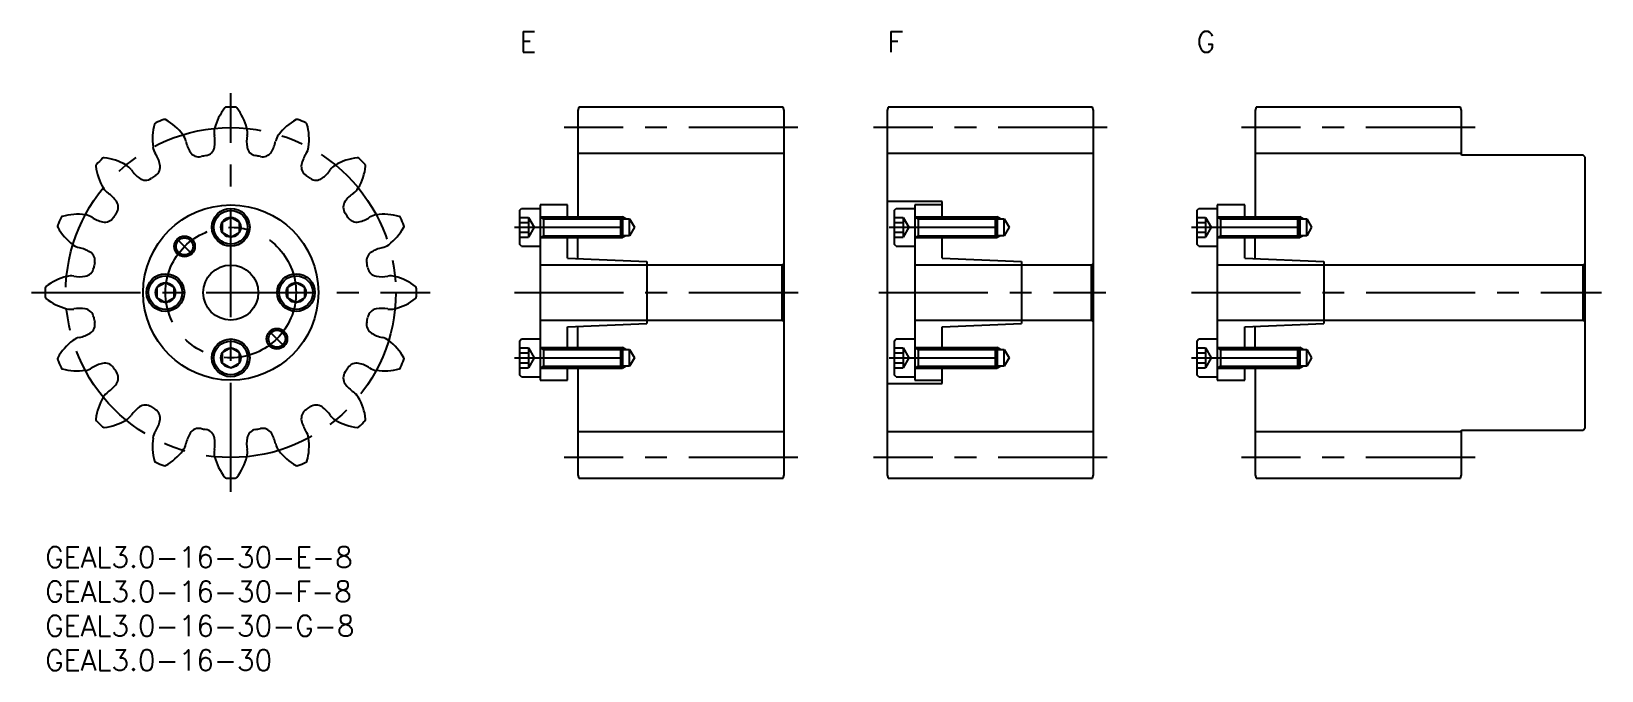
# Model space of a CAD drawing. Extents: x -2 to 226, y -18 to 75.
import ezdxf

# ---------------------------------------------------------------- set-up
doc = ezdxf.new("R2010")
doc.units = 0
doc.header["$LTSCALE"] = 0.5
doc.linetypes.add('CENTER', pattern=[50.8, 31.75, -6.35, 6.35, -6.35])
for name, color, linetype in [('MSM_CENTER', 1, 'CENTER'), ('MSM_CONTINUOUS', 7, 'CONTINUOUS'), ('MSM_NARROW', 5, 'CONTINUOUS'), ('MSM_PART_NUMBER', 7, 'CONTINUOUS')]:
    doc.layers.add(name, color=color, linetype=linetype)
doc.styles.get("Standard").update_dxf_attribs({"font": 'txt.shx', "height": 1, "bigfont": 'bigfont.shx'})

# ---------------------------------------------------------------- blocks, each defined once
blk = doc.blocks.new('*U3')
at = {"layer": 'MSM_PART_NUMBER'}
blk.add_text('GEAL3.0-16-30-F-8', height=3, dxfattribs=at).set_placement((0, -8))
blk = doc.blocks.new('*U4')
at = {"layer": 'MSM_PART_NUMBER'}
blk.add_text('GEAL3.0-16-30-E-8', height=3, dxfattribs=at).set_placement((0, -3))
blk = doc.blocks.new('*U5')
at = {"layer": 'MSM_PART_NUMBER'}
blk.add_text('GEAL3.0-16-30-G-8', height=3, dxfattribs=at).set_placement((0, -13))
blk = doc.blocks.new('*U6')
at = {"layer": 'MSM_PART_NUMBER'}
blk.add_text('E', height=3, dxfattribs=at).set_placement((69, 72))
blk = doc.blocks.new('*U7')
at = {"layer": 'MSM_PART_NUMBER'}
blk.add_text('G', height=3, dxfattribs=at).set_placement((167.5, 72))
blk = doc.blocks.new('*U8')
at = {"layer": 'MSM_PART_NUMBER'}
blk.add_text('GEAL3.0-16-30', height=3, dxfattribs=at).set_placement((0, -18))
blk = doc.blocks.new('*U9')
at = {"layer": 'MSM_PART_NUMBER'}
blk.add_text('F', height=3, dxfattribs=at).set_placement((122.5, 72))

msp = doc.modelspace()

# ---------------------------------------------------------------- linework, layer by layer
at = {"layer": 'MSM_CENTER'}
for p, q in [((27, 8), (27, 66)), ((109.5, 61), (75.5, 61)), ((154.5, 61), (120.5, 61)), ((208, 61), (174, 61)), ((68.25, 46.5), (86.12, 46.5)), ((122.75, 46.5), (140.62, 46.5)), ((166.75, 46.5), (184.62, 46.5)), ((19.17, 44.83), (21.4, 42.6)), ((-2, 37), (56, 37)), ((68.25, 37), (111.06, 37)), ((121.25, 37), (154.27, 37)), ((166.75, 37), (226.4, 37)), ((34.83, 29.17), (32.6, 31.4)), ((68.25, 27.5), (86.12, 27.5)), ((122.75, 27.5), (140.62, 27.5)), ((166.75, 27.5), (184.62, 27.5)), ((109.5, 13), (75.5, 13)), ((154.5, 13), (120.5, 13)), ((208, 13), (174, 13))]:
    msp.add_line(p, q, dxfattribs=at)
for radius in [24, 9.5]:
    msp.add_circle((27, 37), radius, dxfattribs=at)
at = {"layer": 'MSM_CONTINUOUS'}
for p, q in [((77.63, 64), (77.5, 63.5)), ((107.37, 64), (77.63, 64)), ((107.5, 63.5), (107.37, 64)), ((122.63, 64), (122.5, 63.5)), ((152.37, 64), (122.63, 64)), ((152.5, 63.5), (152.37, 64)), ((176.13, 64), (176, 63.5)), ((205.87, 64), (176.13, 64)), ((206, 63.5), (205.87, 64)), ((77.5, 63.5), (77.5, 48)), ((107.5, 10.5), (107.5, 63.5)), ((122.5, 63.5), (122.5, 10.5)), ((152.5, 10.5), (152.5, 63.5)), ((176, 63.5), (176, 48)), ((206, 57), (206, 63.5)), ((107.5, 57.25), (77.5, 57.25)), ((152.5, 57.25), (122.5, 57.25)), ((206, 57.25), (176, 57.25)), ((223.7, 57), (206, 57)), ((224, 56.7), (223.7, 57)), ((224, 17.3), (224, 56.7)), ((130.5, 50.25), (122.5, 50.25)), ((130.5, 48), (130.5, 50.25)), ((69, 48.95), (69.3, 49.25)), ((69, 48.95), (69, 44.05)), ((69.3, 49.25), (72, 49.25)), ((72, 49.75), (72, 24.25)), ((76, 49.75), (72, 49.75)), ((72, 48), (83.73, 48)), ((72.47, 48), (72.47, 45)), ((76, 48), (76, 49.75)), ((83.73, 45), (83.73, 48)), ((83.73, 48), (84, 47.73)), ((123.5, 48.95), (123.8, 49.25)), ((123.5, 48.95), (123.5, 44.05)), ((123.8, 49.25), (126.5, 49.25)), ((126.5, 49.75), (126.5, 24.25)), ((130.5, 49.75), (126.5, 49.75)), ((126.5, 48), (138.23, 48)), ((126.97, 48), (126.97, 45)), ((138.23, 45), (138.23, 48)), ((138.23, 48), (138.5, 47.73)), ((167.5, 48.95), (167.8, 49.25)), ((167.5, 48.95), (167.5, 44.05)), ((167.8, 49.25), (170.5, 49.25)), ((170.5, 49.75), (170.5, 24.25)), ((174.5, 49.75), (170.5, 49.75)), ((170.5, 48), (182.23, 48)), ((170.97, 48), (170.97, 45)), ((174.5, 48), (174.5, 49.75)), ((182.23, 45), (182.23, 48)), ((182.23, 48), (182.5, 47.73)), ((27, 47.94), (25.75, 47.22)), ((25.75, 47.22), (25.75, 45.78)), ((25.75, 45.78), (27, 45.06)), ((28.25, 47.22), (27, 47.94)), ((27, 45.06), (28.25, 45.78)), ((28.25, 45.78), (28.25, 47.22)), ((69, 47.94), (70.3, 47.94)), ((69, 47.22), (70.3, 47.22)), ((69, 45.78), (70.3, 45.78)), ((70.3, 47.94), (70.3, 45.06)), ((70.3, 47.94), (71.13, 46.5)), ((71.13, 46.5), (70.3, 45.06)), ((84, 47.73), (85, 47.73)), ((84, 47.73), (84, 45.27)), ((85, 45.27), (85, 47.73)), ((85, 47.73), (85.71, 46.5)), ((85.71, 46.5), (85, 45.27)), ((123.5, 47.94), (124.8, 47.94)), ((123.5, 47.22), (124.8, 47.22)), ((123.5, 45.78), (124.8, 45.78)), ((124.8, 47.94), (124.8, 45.06)), ((124.8, 47.94), (125.63, 46.5)), ((125.63, 46.5), (124.8, 45.06)), ((138.5, 47.73), (139.5, 47.73)), ((138.5, 47.73), (138.5, 45.27)), ((139.5, 45.27), (139.5, 47.73)), ((139.5, 47.73), (140.21, 46.5)), ((140.21, 46.5), (139.5, 45.27)), ((167.5, 47.94), (168.8, 47.94)), ((167.5, 47.22), (168.8, 47.22)), ((167.5, 45.78), (168.8, 45.78)), ((168.8, 47.94), (168.8, 45.06)), ((168.8, 47.94), (169.63, 46.5)), ((169.63, 46.5), (168.8, 45.06)), ((182.5, 47.73), (183.5, 47.73)), ((182.5, 47.73), (182.5, 45.27)), ((183.5, 45.27), (183.5, 47.73)), ((183.5, 47.73), (184.21, 46.5)), ((184.21, 46.5), (183.5, 45.27)), ((69, 45.06), (70.3, 45.06)), ((69.3, 43.75), (69, 44.05)), ((69.3, 43.75), (72, 43.75)), ((72, 45), (83.73, 45)), ((76, 42), (76, 45)), ((77.5, 41.93), (77.5, 45)), ((84, 45.27), (83.73, 45)), ((85, 45.27), (84, 45.27)), ((123.5, 45.06), (124.8, 45.06)), ((123.8, 43.75), (123.5, 44.05)), ((123.8, 43.75), (126.5, 43.75)), ((126.5, 45), (138.23, 45)), ((130.5, 42), (130.5, 45)), ((138.5, 45.27), (138.23, 45)), ((139.5, 45.27), (138.5, 45.27)), ((167.5, 45.06), (168.8, 45.06)), ((167.8, 43.75), (167.5, 44.05)), ((167.8, 43.75), (170.5, 43.75)), ((170.5, 45), (182.23, 45)), ((174.5, 42), (174.5, 45)), ((176, 41.93), (176, 45)), ((182.5, 45.27), (182.23, 45)), ((183.5, 45.27), (182.5, 45.27)), ((76, 42), (87.5, 41.5)), ((87.5, 41.5), (87.5, 32.5)), ((107.5, 41.3), (107.2, 41)), ((130.5, 42), (142, 41.5)), ((142, 41.5), (142, 32.5)), ((152.5, 41.3), (152.2, 41)), ((174.5, 42), (186, 41.5)), ((186, 41.5), (186, 32.5)), ((224, 41.3), (223.7, 41)), ((107.2, 41), (72, 41)), ((107.2, 33), (107.2, 41)), ((152.2, 41), (126.5, 41)), ((152.2, 33), (152.2, 41)), ((223.7, 41), (170.5, 41)), ((223.7, 33), (223.7, 41)), ((17.5, 38.44), (16.25, 37.72)), ((16.25, 37.72), (16.25, 36.28)), ((18.75, 37.72), (17.5, 38.44)), ((18.75, 36.28), (18.75, 37.72)), ((36.5, 38.44), (35.25, 37.72)), ((35.25, 37.72), (35.25, 36.28)), ((37.75, 37.72), (36.5, 38.44)), ((37.75, 36.28), (37.75, 37.72)), ((16.25, 36.28), (17.5, 35.56)), ((17.5, 35.56), (18.75, 36.28)), ((35.25, 36.28), (36.5, 35.56)), ((36.5, 35.56), (37.75, 36.28)), ((72, 33), (107.2, 33)), ((76, 32), (87.5, 32.5)), ((76, 29), (76, 32)), ((77.5, 29), (77.5, 32.07)), ((107.2, 33), (107.5, 32.7)), ((126.5, 33), (152.2, 33)), ((130.5, 32), (142, 32.5)), ((130.5, 29), (130.5, 32)), ((152.2, 33), (152.5, 32.7)), ((170.5, 33), (223.7, 33)), ((174.5, 32), (186, 32.5)), ((174.5, 29), (174.5, 32)), ((176, 29), (176, 32.07)), ((223.7, 33), (224, 32.7)), ((69, 29.95), (69.3, 30.25)), ((69, 29.95), (69, 25.05)), ((69.3, 30.25), (72, 30.25)), ((123.5, 29.95), (123.8, 30.25)), ((123.5, 29.95), (123.5, 25.05)), ((123.8, 30.25), (126.5, 30.25)), ((167.5, 29.95), (167.8, 30.25)), ((167.5, 29.95), (167.5, 25.05)), ((167.8, 30.25), (170.5, 30.25)), ((27, 28.94), (25.75, 28.22)), ((25.75, 28.22), (25.75, 26.78)), ((28.25, 28.22), (27, 28.94)), ((28.25, 26.78), (28.25, 28.22)), ((69, 28.94), (70.3, 28.94)), ((69, 28.22), (70.3, 28.22)), ((70.3, 28.94), (70.3, 26.06)), ((70.3, 28.94), (71.13, 27.5)), ((71.13, 27.5), (70.3, 26.06)), ((72, 29), (83.73, 29)), ((72.47, 29), (72.47, 26)), ((83.73, 26), (83.73, 29)), ((83.73, 29), (84, 28.73)), ((84, 28.73), (85, 28.73)), ((84, 28.73), (84, 26.27)), ((85, 26.27), (85, 28.73)), ((85, 28.73), (85.71, 27.5)), ((85.71, 27.5), (85, 26.27)), ((123.5, 28.94), (124.8, 28.94)), ((123.5, 28.22), (124.8, 28.22)), ((124.8, 28.94), (124.8, 26.06)), ((124.8, 28.94), (125.63, 27.5)), ((125.63, 27.5), (124.8, 26.06)), ((126.5, 29), (138.23, 29)), ((126.97, 29), (126.97, 26)), ((138.23, 26), (138.23, 29)), ((138.23, 29), (138.5, 28.73)), ((138.5, 28.73), (139.5, 28.73)), ((138.5, 28.73), (138.5, 26.27)), ((139.5, 26.27), (139.5, 28.73)), ((139.5, 28.73), (140.21, 27.5)), ((140.21, 27.5), (139.5, 26.27)), ((167.5, 28.94), (168.8, 28.94)), ((167.5, 28.22), (168.8, 28.22)), ((168.8, 28.94), (168.8, 26.06)), ((168.8, 28.94), (169.63, 27.5)), ((169.63, 27.5), (168.8, 26.06)), ((170.5, 29), (182.23, 29)), ((170.97, 29), (170.97, 26)), ((182.23, 26), (182.23, 29)), ((182.23, 29), (182.5, 28.73)), ((182.5, 28.73), (183.5, 28.73)), ((182.5, 28.73), (182.5, 26.27)), ((183.5, 26.27), (183.5, 28.73)), ((183.5, 28.73), (184.21, 27.5)), ((184.21, 27.5), (183.5, 26.27)), ((25.75, 26.78), (27, 26.06)), ((27, 26.06), (28.25, 26.78)), ((69, 26.78), (70.3, 26.78)), ((69, 26.06), (70.3, 26.06)), ((72, 26), (83.73, 26)), ((76, 24.25), (76, 26)), ((77.5, 26), (77.5, 10.5)), ((84, 26.27), (83.73, 26)), ((85, 26.27), (84, 26.27)), ((123.5, 26.78), (124.8, 26.78)), ((123.5, 26.06), (124.8, 26.06)), ((126.5, 26), (138.23, 26)), ((130.5, 23.75), (130.5, 26)), ((138.5, 26.27), (138.23, 26)), ((139.5, 26.27), (138.5, 26.27)), ((167.5, 26.78), (168.8, 26.78)), ((167.5, 26.06), (168.8, 26.06)), ((170.5, 26), (182.23, 26)), ((174.5, 24.25), (174.5, 26)), ((176, 26), (176, 10.5)), ((182.5, 26.27), (182.23, 26)), ((183.5, 26.27), (182.5, 26.27)), ((69.3, 24.75), (69, 25.05)), ((69.3, 24.75), (72, 24.75)), ((72, 24.25), (76, 24.25)), ((122.5, 23.75), (130.5, 23.75)), ((123.8, 24.75), (123.5, 25.05)), ((123.8, 24.75), (126.5, 24.75)), ((126.5, 24.25), (130.5, 24.25)), ((167.8, 24.75), (167.5, 25.05)), ((167.8, 24.75), (170.5, 24.75)), ((170.5, 24.25), (174.5, 24.25)), ((107.5, 16.75), (77.5, 16.75)), ((152.5, 16.75), (122.5, 16.75)), ((206, 16.75), (176, 16.75)), ((206, 10.5), (206, 17)), ((206, 17), (223.7, 17)), ((223.7, 17), (224, 17.3)), ((77.5, 10.5), (77.63, 10)), ((77.63, 10), (107.37, 10)), ((107.37, 10), (107.5, 10.5)), ((122.5, 10.5), (122.63, 10)), ((122.63, 10), (152.37, 10)), ((152.37, 10), (152.5, 10.5)), ((176, 10.5), (176.13, 10)), ((176.13, 10), (205.87, 10)), ((205.87, 10), (206, 10.5))]:
    msp.add_line(p, q, dxfattribs=at)
for centre, radius in [((27, 37), 12.75), ((27, 46.5), 2.75), ((27, 46.5), 2.45), ((27, 46.5), 1.44), ((20.28, 43.72), 1.23), ((17.5, 37), 2.75), ((17.5, 37), 2.45), ((27, 37), 4), ((36.5, 37), 2.75), ((36.5, 37), 2.45), ((17.5, 37), 1.44), ((36.5, 37), 1.44), ((27, 27.5), 2.75), ((27, 27.5), 2.45), ((33.72, 30.28), 1.23), ((27, 27.5), 1.44)]:
    msp.add_circle(centre, radius, dxfattribs=at)
for centre, radius, start, end in [((26.37, 63.69), 0.3, 91.3482, 141.4909), ((27, 37), 27, 88.6518, 91.3482), ((27.63, 63.69), 0.3, 38.509, 88.6518), ((16.2, 61.42), 0.3, 113.8482, 163.9909), ((27, 37), 27, 111.1518, 113.8482), ((17.37, 61.9), 0.3, 61.009, 111.1518), ((13.63, 55.17), 8, 36.875, 61.009), ((32.4, 58.9), 8, 141.491, 165.625), ((21.6, 58.9), 8, 14.375, 38.509), ((40.37, 55.17), 8, 118.991, 143.125), ((36.63, 61.9), 0.3, 68.8482, 118.991), ((27, 37), 27, 66.1518, 68.8482), ((37.8, 61.42), 0.3, 16.009, 66.1518), ((23.61, 59.3), 8, 163.991, 188.125), ((18.09, 58.51), 2.43, 12.2192, 36.875), ((27, 60.28), 2.43, 165.625, 190.2808), ((19.77, 58.97), 4.92, 350.4904, 10.2665), ((34.23, 58.97), 4.92, 169.7335, 189.5096), ((27, 60.28), 2.43, 349.7192, 14.375), ((35.91, 58.51), 2.43, 143.125, 167.7808), ((30.39, 59.3), 8, 351.875, 16.009), ((18.09, 58.51), 2.43, 188.125, 212.7808), ((11.91, 54.53), 4.92, 12.9904, 32.7665), ((25.28, 60.07), 4.92, 192.2335, 212.0096), ((22.37, 58.25), 1.5, 212.0096, 282.2837), ((23.14, 58.41), 1.5, 280.2163, 350.4904), ((30.86, 58.41), 1.5, 189.5096, 259.7837), ((31.63, 58.25), 1.5, 257.7163, 327.9904), ((28.72, 60.07), 4.92, 327.9904, 347.7665), ((42.09, 54.53), 4.92, 147.2335, 167.0096), ((35.91, 58.51), 2.43, 327.2192, 351.875), ((7.68, 55.43), 0.3, 136.3482, 186.4909), ((15.33, 56.3), 8, 186.491, 210.625), ((27, 37), 27, 133.6518, 136.3482), ((8.57, 56.32), 0.3, 83.509, 133.6518), ((7.7, 48.67), 8, 59.375, 83.509), ((10.54, 53.46), 2.43, 34.7192, 59.375), ((16.58, 57.65), 4.92, 214.7335, 234.5096), ((15.24, 55.3), 1.5, 302.7163, 12.9904), ((27, 37), 20.25, 100.2163, 102.2837), ((27, 37), 20.25, 77.7163, 79.7837), ((38.76, 55.3), 1.5, 167.0096, 237.2837), ((37.42, 57.65), 4.92, 305.4904, 325.2665), ((43.46, 53.46), 2.43, 120.625, 145.2808), ((46.3, 48.67), 8, 96.491, 120.625), ((45.43, 56.32), 0.3, 46.3482, 96.4909), ((38.67, 56.3), 8, 329.375, 353.509), ((27, 37), 27, 43.6518, 46.3482), ((46.32, 55.43), 0.3, 353.509, 43.6518), ((14.59, 54.86), 1.5, 234.5096, 304.7837), ((27, 37), 20.25, 122.7163, 124.7837), ((27, 37), 20.25, 55.2163, 57.2837), ((39.41, 54.86), 1.5, 235.2163, 305.4904), ((10.54, 53.46), 2.43, 210.625, 235.2808), ((6.35, 47.42), 4.92, 35.4904, 55.2665), ((9.14, 49.41), 1.5, 325.2163, 35.4904), ((44.86, 49.41), 1.5, 144.5096, 214.7837), ((47.65, 47.42), 4.92, 124.7335, 144.5096), ((43.46, 53.46), 2.43, 304.7192, 329.375), ((2.58, 47.8), 0.3, 106.009, 156.1518), ((4.7, 40.39), 8, 81.875, 106.009), ((5.49, 45.91), 2.43, 57.2192, 81.875), ((27, 37), 20.25, 145.2163, 147.2837), ((27, 37), 20.25, 32.7163, 34.7837), ((48.51, 45.91), 2.43, 98.125, 122.7808), ((49.3, 40.39), 8, 73.991, 98.125), ((51.42, 47.8), 0.3, 23.8482, 73.9909), ((2.1, 46.63), 0.3, 158.8482, 208.991), ((27, 37), 27, 156.1518, 158.8482), ((8.83, 50.37), 8, 208.991, 233.125), ((9.47, 52.09), 4.92, 237.2335, 257.0096), ((8.7, 48.76), 1.5, 257.0096, 327.2837), ((45.3, 48.76), 1.5, 212.7163, 282.9904), ((44.53, 52.09), 4.92, 282.9904, 302.7665), ((45.17, 50.37), 8, 306.875, 331.009), ((27, 37), 27, 21.1518, 23.8482), ((51.9, 46.63), 0.3, 331.009, 21.1518), ((5.49, 45.91), 2.43, 233.125, 257.7808), ((3.93, 38.72), 4.92, 57.9904, 77.7665), ((50.07, 38.72), 4.92, 102.2335, 122.0096), ((48.51, 45.91), 2.43, 282.2192, 306.875), ((5.75, 41.63), 1.5, 347.7163, 57.9904), ((27, 37), 20.25, 167.7163, 169.7837), ((48.25, 41.63), 1.5, 122.0096, 192.2837), ((27, 37), 20.25, 10.2163, 12.2837), ((5.1, 31.6), 8, 104.375, 128.509), ((3.72, 37), 2.43, 79.7192, 104.375), ((5.03, 44.23), 4.92, 259.7335, 279.5096), ((5.59, 40.86), 1.5, 279.5096, 349.7837), ((48.41, 40.86), 1.5, 190.2163, 260.4904), ((48.97, 44.23), 4.92, 260.4904, 280.2665), ((50.28, 37), 2.43, 75.625, 100.2808), ((48.9, 31.6), 8, 51.491, 75.625), ((27, 37), 27, 178.6518, 181.3482), ((0.31, 37.63), 0.3, 128.509, 178.6518), ((53.69, 37.63), 0.3, 1.3482, 51.491), ((27, 37), 27, 358.6518, 1.3482), ((0.31, 36.37), 0.3, 181.3482, 231.4909), ((5.1, 42.4), 8, 231.491, 255.625), ((3.72, 37), 2.43, 255.625, 280.2808), ((5.03, 29.77), 4.92, 80.4904, 100.2665), ((5.59, 33.14), 1.5, 10.2163, 80.4904), ((48.41, 33.14), 1.5, 99.5096, 169.7837), ((48.97, 29.77), 4.92, 79.7335, 99.5096), ((50.28, 37), 2.43, 259.7192, 284.375), ((48.9, 42.4), 8, 284.375, 308.509), ((53.69, 36.37), 0.3, 308.509, 358.6518), ((5.75, 32.37), 1.5, 302.0096, 12.2837), ((27, 37), 20.25, 190.2163, 192.2837), ((48.25, 32.37), 1.5, 167.7163, 237.9904), ((27, 37), 20.25, 347.7163, 349.7837), ((8.83, 23.63), 8, 126.875, 151.009), ((5.49, 28.09), 2.43, 102.2192, 126.875), ((3.93, 35.28), 4.92, 282.2335, 302.0096), ((50.07, 35.28), 4.92, 237.9904, 257.7665), ((48.51, 28.09), 2.43, 53.125, 77.7808), ((45.17, 23.63), 8, 28.991, 53.125), ((2.1, 27.37), 0.3, 151.009, 201.1518), ((51.9, 27.37), 0.3, 338.8482, 28.991), ((27, 37), 27, 201.1518, 203.8482), ((2.58, 26.2), 0.3, 203.8482, 253.991), ((4.7, 33.61), 8, 253.991, 278.125), ((5.49, 28.09), 2.43, 278.125, 302.7808), ((9.47, 21.91), 4.92, 102.9904, 122.7665), ((8.7, 25.24), 1.5, 32.7163, 102.9904), ((27, 37), 20.25, 212.7163, 214.7837), ((9.14, 24.59), 1.5, 324.5096, 34.7837), ((44.86, 24.59), 1.5, 145.2163, 215.4904), ((27, 37), 20.25, 325.2163, 327.2837), ((45.3, 25.24), 1.5, 77.0096, 147.2837), ((44.53, 21.91), 4.92, 57.2335, 77.0096), ((48.51, 28.09), 2.43, 237.2192, 261.875), ((49.3, 33.61), 8, 261.875, 286.009), ((51.42, 26.2), 0.3, 286.009, 336.1518), ((27, 37), 27, 336.1518, 338.8482), ((6.35, 26.58), 4.92, 304.7335, 324.5096), ((47.65, 26.58), 4.92, 215.4904, 235.2665), ((15.33, 17.7), 8, 149.375, 173.509), ((10.54, 20.54), 2.43, 124.7192, 149.375), ((14.59, 19.14), 1.5, 55.2163, 125.4904), ((39.41, 19.14), 1.5, 54.5096, 124.7837), ((43.46, 20.54), 2.43, 30.625, 55.2808), ((38.67, 17.7), 8, 6.491, 30.625), ((7.68, 18.57), 0.3, 173.509, 223.6518), ((27, 37), 27, 223.6518, 226.3482), ((7.7, 25.33), 8, 276.491, 300.625), ((10.54, 20.54), 2.43, 300.625, 325.2808), ((16.58, 16.35), 4.92, 125.4904, 145.2665), ((27, 37), 20.25, 235.2163, 237.2837), ((11.91, 19.47), 4.92, 327.2335, 347.0096), ((15.24, 18.7), 1.5, 347.0096, 57.2837), ((38.76, 18.7), 1.5, 122.7163, 192.9904), ((42.09, 19.47), 4.92, 192.9904, 212.7665), ((27, 37), 20.25, 302.7163, 304.7837), ((37.42, 16.35), 4.92, 34.7335, 54.5096), ((43.46, 20.54), 2.43, 214.7192, 239.375), ((46.3, 25.33), 8, 239.375, 263.509), ((27, 37), 27, 313.6518, 316.3482), ((46.32, 18.57), 0.3, 316.3482, 6.4909), ((8.57, 17.68), 0.3, 226.3482, 276.4909), ((18.09, 15.49), 2.43, 147.2192, 171.875), ((25.28, 13.93), 4.92, 147.9904, 167.7665), ((22.37, 15.75), 1.5, 77.7163, 147.9904), ((27, 37), 20.25, 257.7163, 259.7837), ((23.14, 15.59), 1.5, 9.5096, 79.7837), ((30.86, 15.59), 1.5, 100.2163, 170.4904), ((27, 37), 20.25, 280.2163, 282.2837), ((31.63, 15.75), 1.5, 32.0096, 102.2837), ((28.72, 13.93), 4.92, 12.2335, 32.0096), ((35.91, 15.49), 2.43, 8.125, 32.7808), ((45.43, 17.68), 0.3, 263.509, 313.6518), ((23.61, 14.7), 8, 171.875, 196.009), ((13.63, 18.83), 8, 298.991, 323.125), ((18.09, 15.49), 2.43, 323.125, 347.7808), ((27, 13.72), 2.43, 169.7192, 194.375), ((19.77, 15.03), 4.92, 349.7335, 9.5096), ((34.23, 15.03), 4.92, 170.4904, 190.2665), ((27, 13.72), 2.43, 345.625, 10.2808), ((35.91, 15.49), 2.43, 192.2192, 216.875), ((40.37, 18.83), 8, 216.875, 241.009), ((30.39, 14.7), 8, 343.991, 8.125), ((16.2, 12.58), 0.3, 196.009, 246.1518), ((27, 37), 27, 246.1518, 248.8482), ((17.37, 12.1), 0.3, 248.8482, 298.991), ((32.4, 15.1), 8, 194.375, 218.509), ((21.6, 15.1), 8, 321.491, 345.625), ((36.63, 12.1), 0.3, 241.009, 291.1518), ((27, 37), 27, 291.1518, 293.8482), ((37.8, 12.58), 0.3, 293.8482, 343.9909), ((26.37, 10.31), 0.3, 218.509, 268.6518), ((27, 37), 27, 268.6518, 271.3482), ((27.63, 10.31), 0.3, 271.3482, 321.491)]:
    msp.add_arc(centre, radius, start, end, dxfattribs=at)
at = {"layer": 'MSM_NARROW'}
for p, q in [((72, 48), (72.47, 47.73)), ((83.73, 48), (84, 48)), ((84, 45), (84, 48)), ((84.47, 47.73), (84, 48)), ((126.5, 48), (126.97, 47.73)), ((138.23, 48), (138.5, 48)), ((138.5, 45), (138.5, 48)), ((138.97, 47.73), (138.5, 48)), ((170.5, 48), (170.97, 47.73)), ((182.23, 48), (182.5, 48)), ((182.5, 45), (182.5, 48)), ((182.97, 47.73), (182.5, 48)), ((72.47, 47.73), (84, 47.73)), ((126.97, 47.73), (138.5, 47.73)), ((170.97, 47.73), (182.5, 47.73)), ((72, 45), (72.47, 45.27)), ((72.47, 45.27), (84, 45.27)), ((83.73, 45), (84, 45)), ((84.47, 45.27), (84, 45)), ((126.5, 45), (126.97, 45.27)), ((126.97, 45.27), (138.5, 45.27)), ((138.23, 45), (138.5, 45)), ((138.97, 45.27), (138.5, 45)), ((170.5, 45), (170.97, 45.27)), ((170.97, 45.27), (182.5, 45.27)), ((182.23, 45), (182.5, 45)), ((182.97, 45.27), (182.5, 45)), ((72, 29), (72.47, 28.73)), ((72.47, 28.73), (84, 28.73)), ((83.73, 29), (84, 29)), ((84, 26), (84, 29)), ((84.47, 28.73), (84, 29)), ((126.5, 29), (126.97, 28.73)), ((126.97, 28.73), (138.5, 28.73)), ((138.23, 29), (138.5, 29)), ((138.5, 26), (138.5, 29)), ((138.97, 28.73), (138.5, 29)), ((170.5, 29), (170.97, 28.73)), ((170.97, 28.73), (182.5, 28.73)), ((182.23, 29), (182.5, 29)), ((182.5, 26), (182.5, 29)), ((182.97, 28.73), (182.5, 29)), ((72, 26), (72.47, 26.27)), ((72.47, 26.27), (84, 26.27)), ((83.73, 26), (84, 26)), ((84.47, 26.27), (84, 26)), ((126.5, 26), (126.97, 26.27)), ((126.97, 26.27), (138.5, 26.27)), ((138.23, 26), (138.5, 26)), ((138.97, 26.27), (138.5, 26)), ((170.5, 26), (170.97, 26.27)), ((170.97, 26.27), (182.5, 26.27)), ((182.23, 26), (182.5, 26)), ((182.97, 26.27), (182.5, 26))]:
    msp.add_line(p, q, dxfattribs=at)
for centre in [(20.28, 43.72), (33.72, 30.28)]:
    msp.add_circle(centre, 1.5, dxfattribs=at)

# ---------------------------------------------------------------- block references
at = {"layer": 'MSM_CONTINUOUS'}
for name in ['*U6', '*U9', '*U7', '*U4', '*U3', '*U5', '*U8']:
    msp.add_blockref(name, (0, 0), dxfattribs=at)

doc.saveas('drawing.dxf')
